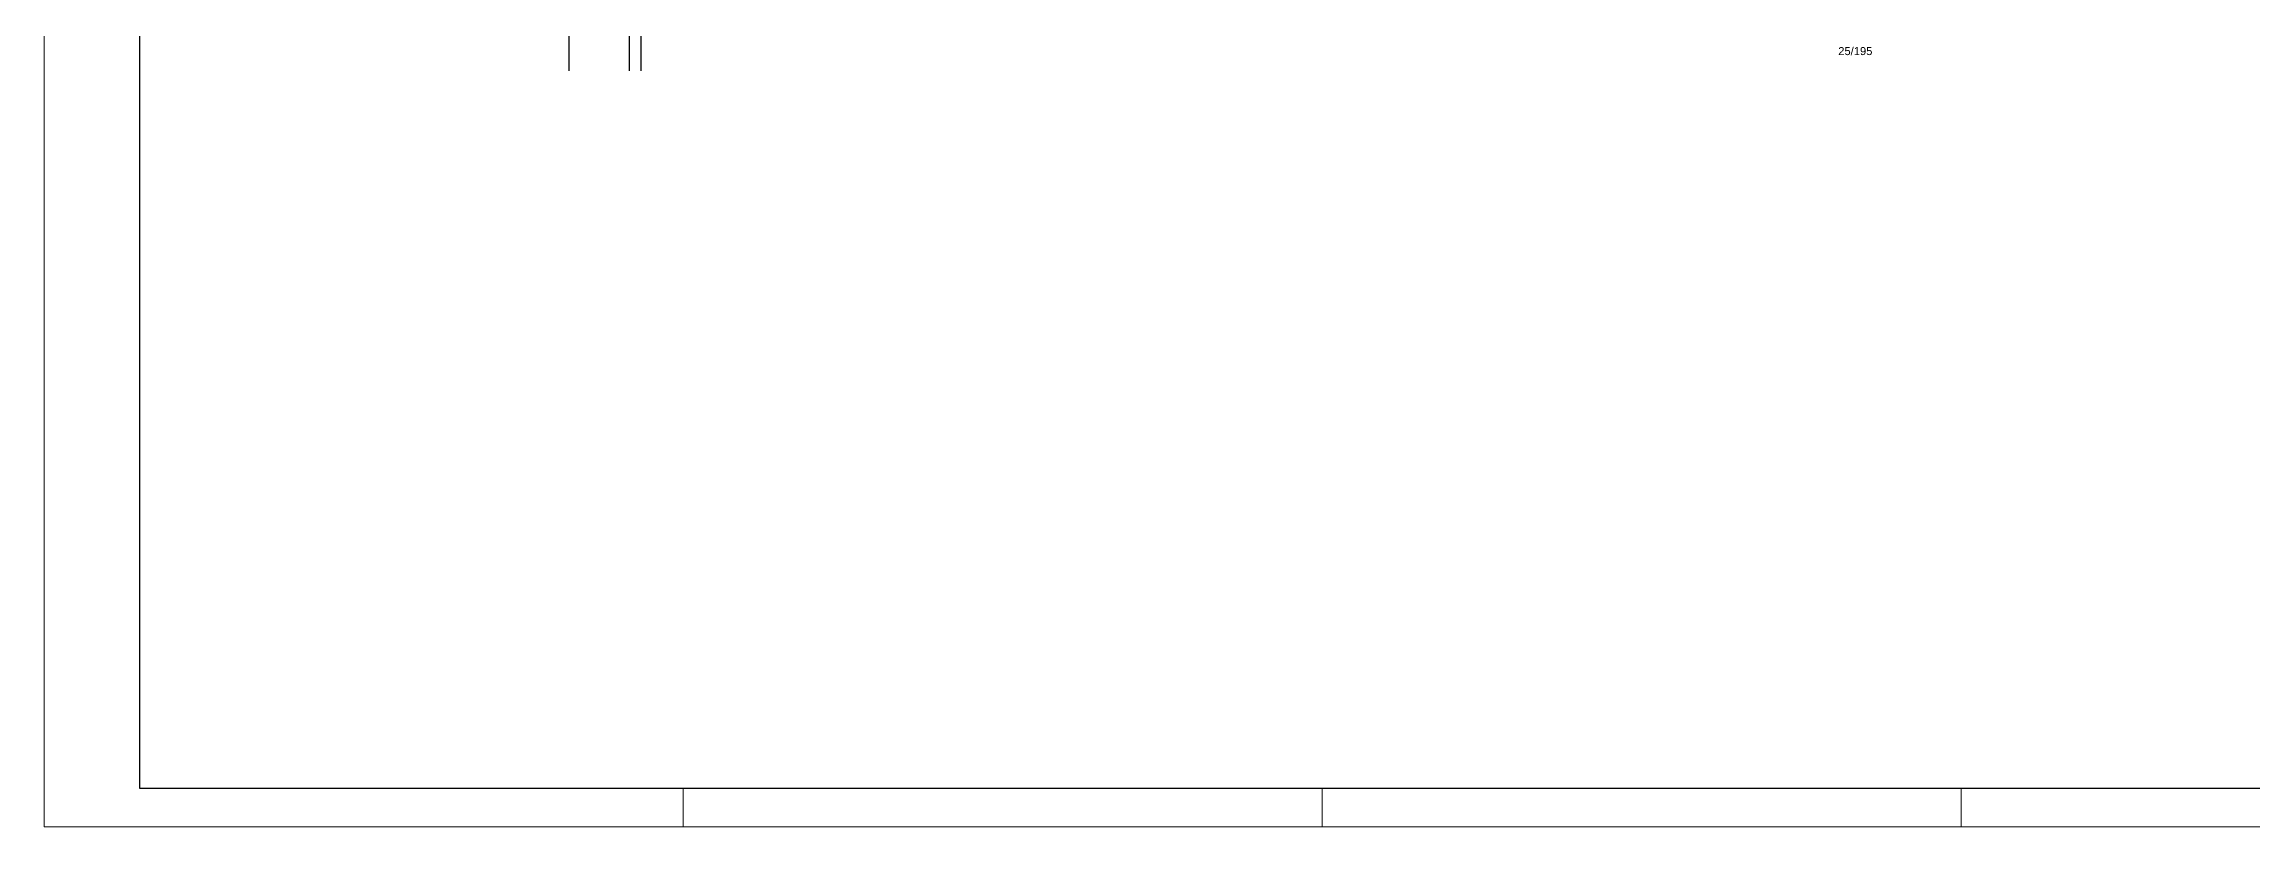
# Model space of a CAD drawing. Header units: millimetres. Extents: x 3165 to 9493, y 682 to 4304.
# Drawn here: x 3165 to 6683, y 682 to 1930 of the extents above; entities that cross this region are included whole.
import ezdxf

# ---------------------------------------------------------------- set-up
doc = ezdxf.new("R2010")
doc.units = ezdxf.units.MM
for name, color, linetype in [('1', 3, 'Continuous'), ('213', 3, 'Continuous'), ('220', 5, 'Continuous')]:
    doc.layers.add(name, color=color, linetype=linetype)
doc.layers.add('FOLHA', color=255, linetype='Continuous', lineweight=5)
doc.styles.get("Standard").update_dxf_attribs({"font": 'arial.ttf'})

msp = doc.modelspace()

# ---------------------------------------------------------------- linework, layer by layer
at = {"color": 30}
for p, q in [((3317.8, 743.34), (3317.8, 4242.66)), ((9432.48, 743.34), (3317.8, 743.34))]:
    msp.add_line(p, q, dxfattribs=at)
at = {"layer": '1'}
for p, q in [((4097.79, 1887.56), (4097.79, 1994.8)), ((4116.79, 1887.56), (4116.79, 1994.8))]:
    msp.add_line(p, q, dxfattribs=at)
at = {"layer": '220'}
msp.add_line((4001.83, 1887.56), (4001.28, 2091.36), dxfattribs=at)
at = {"layer": 'FOLHA', "lineweight": 5}
msp.add_line((3165.39, 682.38), (3165.39, 4303.63), dxfattribs=at)
at = {"layer": 'FOLHA'}
for p, q in [((4183.49, 682.38), (4183.49, 743.34)), ((5201.58, 682.38), (5201.58, 743.34)), ((6219.68, 682.38), (6219.68, 743.34)), ((9493.44, 682.38), (3165.39, 682.38))]:
    msp.add_line(p, q, dxfattribs=at)

# ---------------------------------------------------------------- texts
at = {"layer": '213'}
msp.add_text('25/195', height=12.75, dxfattribs=at).set_placement((6023.64, 1912.87))

doc.saveas('drawing.dxf')
